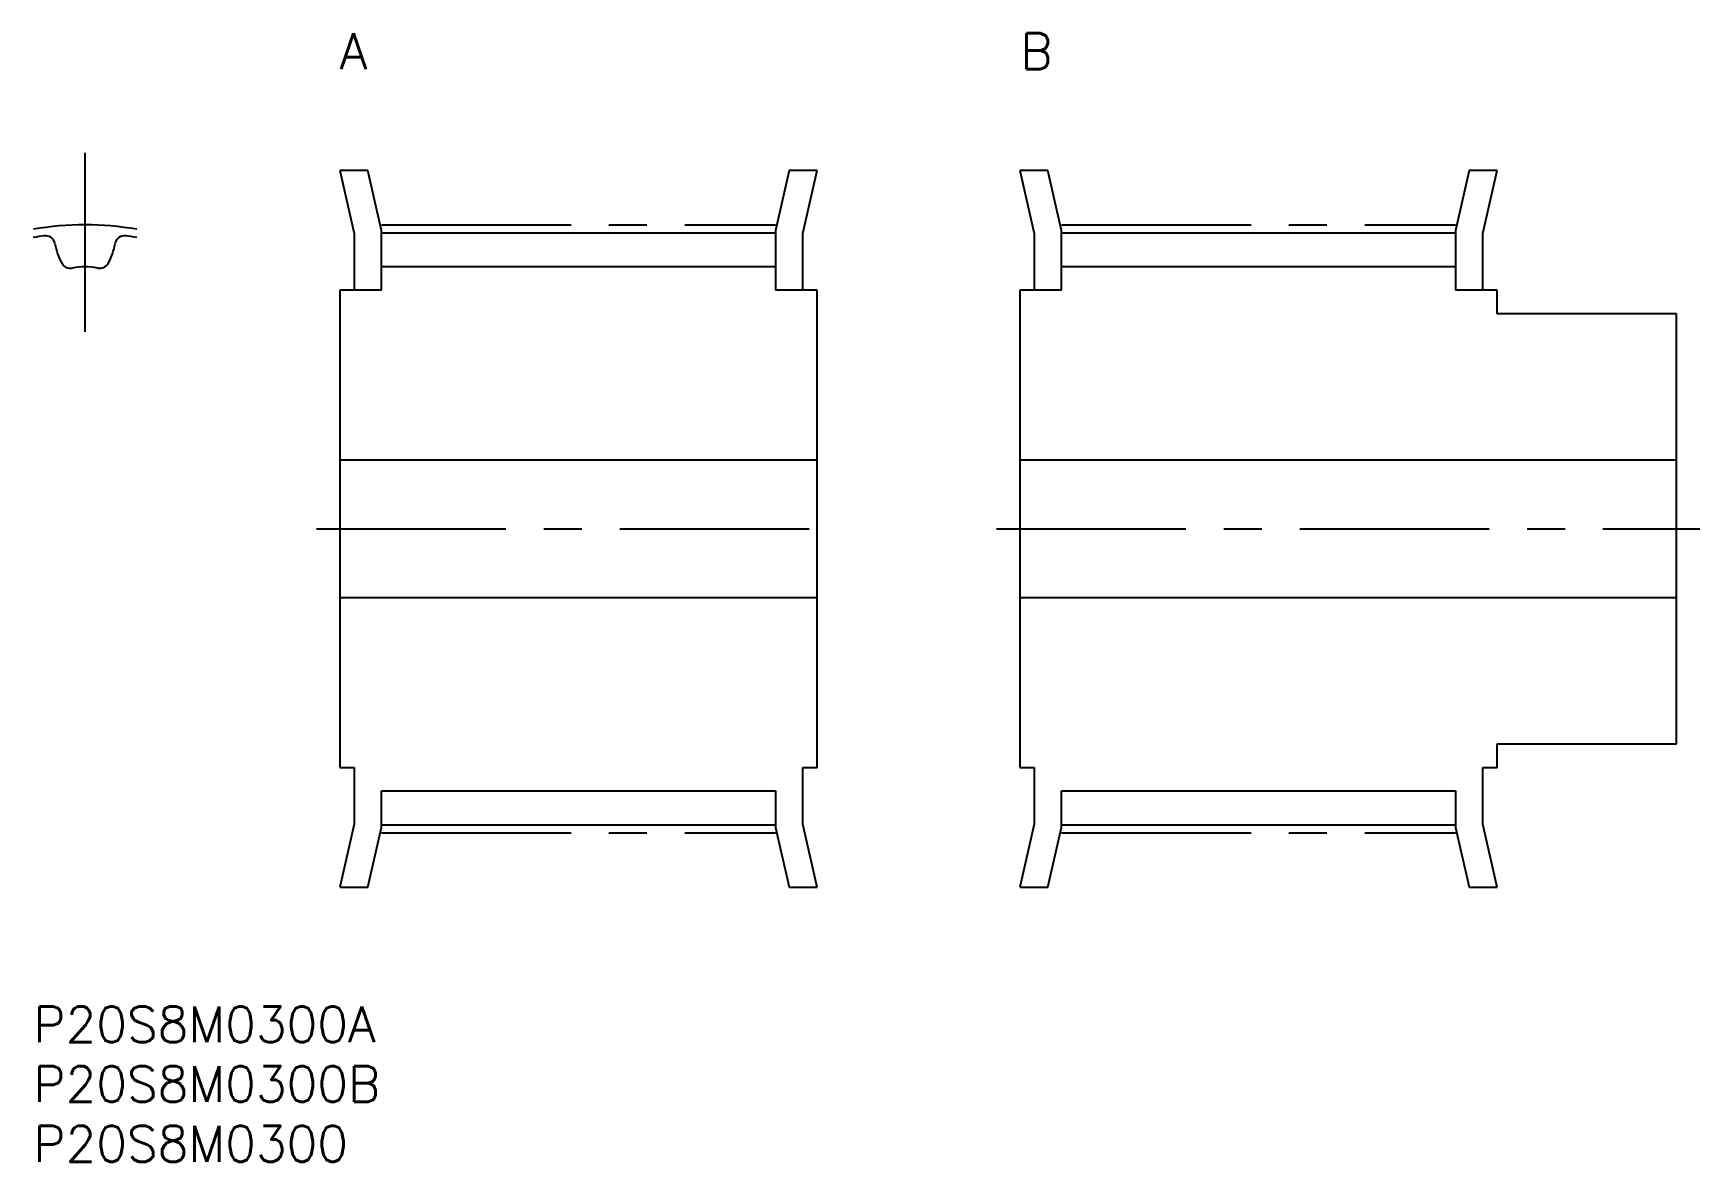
# Model space of a CAD drawing. Extents: x 0 to 140, y -13 to 82.
import ezdxf

# ---------------------------------------------------------------- set-up
doc = ezdxf.new("R2010")
doc.units = 0
doc.header["$LTSCALE"] = 0.5
doc.linetypes.add('CENTER', pattern=[50.8, 31.75, -6.35, 6.35, -6.35])
for name, color, linetype in [('MSM_CENTER', 1, 'CENTER'), ('MSM_CONTINUOUS', 7, 'CONTINUOUS'), ('MSM_PART_NUMBER', 7, 'CONTINUOUS')]:
    doc.layers.add(name, color=color, linetype=linetype)
doc.styles.get("Standard").update_dxf_attribs({"font": 'txt.shx', "height": 3, "bigfont": 'bigfont.shx'})

# ---------------------------------------------------------------- blocks, each defined once
blk = doc.blocks.new('*U31')
at = {"layer": 'MSM_PART_NUMBER'}
blk.add_text('P20S8M0300A', height=3, dxfattribs=at).set_placement((0, -3))
blk = doc.blocks.new('*U32')
at = {"layer": 'MSM_PART_NUMBER'}
blk.add_text('P20S8M0300B', height=3, dxfattribs=at).set_placement((0, -8))
blk = doc.blocks.new('*U33')
at = {"layer": 'MSM_PART_NUMBER'}
blk.add_text('P20S8M0300', height=3, dxfattribs=at).set_placement((0, -13))
blk = doc.blocks.new('*U34')
at = {"layer": 'MSM_PART_NUMBER'}
blk.add_text('A', height=3, dxfattribs=at).set_placement((25.66, 78.5))
blk = doc.blocks.new('*U35')
at = {"layer": 'MSM_PART_NUMBER'}
blk.add_text('B', height=3, dxfattribs=at).set_placement((82.66, 78.5))

msp = doc.modelspace()

# ---------------------------------------------------------------- linework, layer by layer
at = {"layer": 'MSM_CENTER'}
for p, q in [((4.33, 56.49), (4.33, 71.5)), ((29.16, 65.47), (62.16, 65.47)), ((86.11, 65.47), (119.11, 65.47)), ((23.71, 40), (67.61, 40)), ((80.66, 40), (139.56, 40)), ((29.16, 14.54), (62.16, 14.54)), ((86.11, 14.54), (119.11, 14.54))]:
    msp.add_line(p, q, dxfattribs=at)
msp.add_arc((4.33, 40), 25.46, 80.2098, 99.7902, dxfattribs=at)
at = {"layer": 'MSM_CONTINUOUS'}
for p, q in [((28.02, 70), (25.66, 70)), ((25.66, 70), (26.86, 64.74)), ((29.16, 65), (28.02, 70)), ((63.3, 70), (62.16, 65)), ((65.66, 70), (63.3, 70)), ((64.46, 64.74), (65.66, 70)), ((84.97, 70), (82.61, 70)), ((82.61, 70), (83.81, 64.74)), ((86.11, 65), (84.97, 70)), ((120.25, 70), (119.11, 65)), ((122.61, 70), (120.25, 70)), ((121.41, 64.74), (122.61, 70)), ((26.86, 64.74), (26.86, 60)), ((29.16, 60), (29.16, 65)), ((29.16, 64.78), (62.16, 64.78)), ((62.16, 65), (62.16, 60)), ((64.46, 60), (64.46, 64.74)), ((83.81, 64.74), (83.81, 60)), ((86.11, 60), (86.11, 65)), ((86.11, 64.78), (119.11, 64.78)), ((119.11, 65), (119.11, 60)), ((121.41, 60), (121.41, 64.74)), ((62.16, 61.95), (29.16, 61.95)), ((119.11, 61.95), (86.11, 61.95)), ((25.66, 60), (25.66, 20)), ((29.16, 60), (25.66, 60)), ((65.66, 60), (62.16, 60)), ((65.66, 20), (65.66, 60)), ((82.61, 60), (82.61, 20)), ((86.11, 60), (82.61, 60)), ((122.61, 60), (119.11, 60)), ((122.61, 58), (122.61, 60)), ((137.61, 58), (122.61, 58)), ((137.61, 22), (137.61, 58)), ((65.66, 45.75), (25.66, 45.75)), ((137.61, 45.75), (82.61, 45.75)), ((25.66, 34.25), (65.66, 34.25)), ((82.61, 34.25), (137.61, 34.25)), ((122.61, 20), (122.61, 22)), ((122.61, 22), (137.61, 22)), ((25.66, 20), (26.86, 20)), ((26.86, 20), (26.86, 15.26)), ((64.46, 15.26), (64.46, 20)), ((64.46, 20), (65.66, 20)), ((82.61, 20), (83.81, 20)), ((83.81, 20), (83.81, 15.26)), ((121.41, 15.26), (121.41, 20)), ((121.41, 20), (122.61, 20)), ((29.16, 15), (29.16, 18.05)), ((29.16, 18.05), (62.16, 18.05)), ((62.16, 18.05), (62.16, 15)), ((86.11, 15), (86.11, 18.05)), ((86.11, 18.05), (119.11, 18.05)), ((119.11, 18.05), (119.11, 15)), ((26.86, 15.26), (25.66, 10)), ((28.02, 10), (29.16, 15)), ((29.16, 15.22), (62.16, 15.22)), ((62.16, 15), (63.3, 10)), ((65.66, 10), (64.46, 15.26)), ((83.81, 15.26), (82.61, 10)), ((84.97, 10), (86.11, 15)), ((86.11, 15.22), (119.11, 15.22)), ((119.11, 15), (120.25, 10)), ((122.61, 10), (121.41, 15.26)), ((25.66, 10), (28.02, 10)), ((63.3, 10), (65.66, 10)), ((82.61, 10), (84.97, 10)), ((120.25, 10), (122.61, 10))]:
    msp.add_line(p, q, dxfattribs=at)
for centre, radius, start, end in [((4.33, 40), 24.78, 97.9363, 100.0637), ((1.02, 63.75), 0.8, 9.8816, 97.9363), ((7.64, 63.75), 0.8, 82.0637, 170.1184), ((4.33, 40), 24.78, 79.9363, 82.0637), ((6.93, 64.78), 5.2, 189.8816, 209.3753), ((1.73, 64.78), 5.2, 330.6247, 350.1184), ((3.1, 62.62), 0.8, 209.3753, 281.8712), ((4.33, 56.75), 5.2, 78.1288, 101.8712), ((5.56, 62.62), 0.8, 258.1288, 330.6247)]:
    msp.add_arc(centre, radius, start, end, dxfattribs=at)

# ---------------------------------------------------------------- block references
for name in ['*U34', '*U35', '*U31', '*U32', '*U33']:
    msp.add_blockref(name, (0, 0), dxfattribs=at)

doc.saveas('drawing.dxf')
